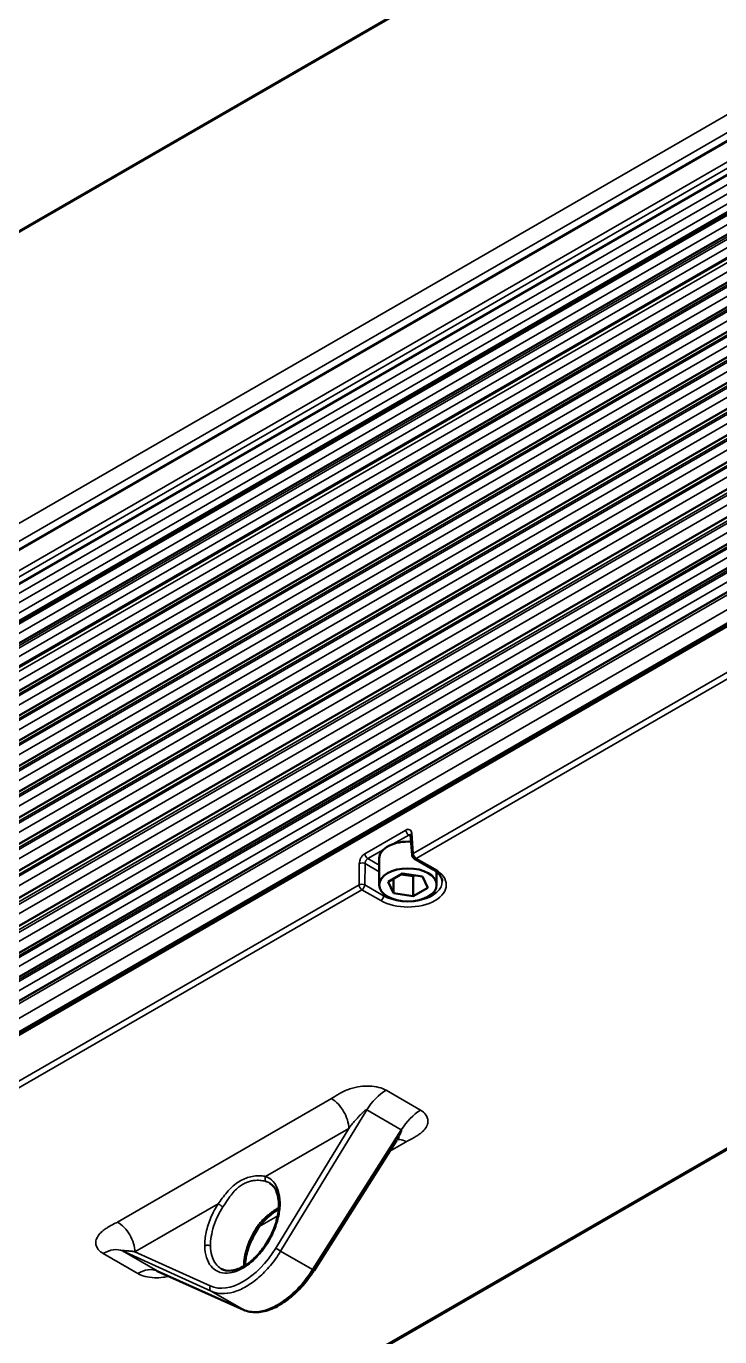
# Model space of a CAD drawing. Header units: millimetres. Extents: x 0 to 3000, y 0 to 3000.
# Drawn here: x 699.1 to 783.7, y 662 to 822 of the extents above; entities that cross this region are included whole.
import ezdxf

# ---------------------------------------------------------------- set-up
doc = ezdxf.new("R2010")
doc.units = ezdxf.units.MM
doc.layers.add('Visible (ANSI)', color=7, linetype='Continuous', lineweight=50)
doc.layers.add('Visible Narrow (ANSI)', color=7, linetype='Continuous', lineweight=35)

msp = doc.modelspace()

# ---------------------------------------------------------------- linework, layer by layer
at = {"layer": 'Visible (ANSI)'}
for p, q in [((1051.4966, 1000.8767), (345.804, 593.4449)), ((345.9632, 593.633), (1051.6558, 1001.0647)), ((1054.0235, 963.5751), (346.9168, 555.3268)), ((1053.3424, 958.9823), (346.5633, 550.9233)), ((1053.0309, 954.2989), (346.2936, 546.2639)), ((1052.9137, 951.4911), (346.1809, 543.4588)), ((1052.8443, 948.5341), (345.9653, 540.4174)), ((1052.8455, 948.6208), (346.1149, 540.5897)), ((1052.8285, 945.5993), (346.1933, 537.6233)), ((1052.8648, 942.6194), (346.2588, 534.6602)), ((1052.9531, 939.6247), (346.3639, 531.6753)), ((1053.0925, 936.6155), (346.5087, 528.6691)), ((1053.3085, 933.6072), (346.6931, 525.6426)), ((1053.6608, 930.6351), (492.1819, 606.4651)), ((1054.0178, 927.6239), (499.57, 607.5133)), ((863.0936, 814.1354), (504.4047, 607.0463)), ((844.7467, 800.2145), (531.317, 619.2558)), ((842.9061, 795.7425), (535.9156, 618.5015)), ((844.4601, 793.3394), (539.0159, 616.9911)), ((847.0026, 791.8917), (540.7925, 615.1012)), ((849.1876, 790.2033), (541.322, 612.4571)), ((557.5483, 617.8035), (847.7698, 785.3629)), ((745.7118, 745.6961), (745.7118, 745.696)), ((747.0473, 746.4671), (747.0471, 746.4671)), ((747.8956, 746.9568), (747.8954, 746.9568)), ((745.1601, 745.3776), (745.1601, 745.3775)), ((746.0022, 723.282), (746.1907, 720.8116)), ((746.1292, 723.6309), (746.1294, 723.6308)), ((742.1764, 720.4676), (742.1764, 717.2016)), ((746.4393, 720.4166), (748.7386, 719.0891)), ((743.2616, 717.5752), (745.0294, 718.5958)), ((746.3235, 718.2569), (744.8399, 718.4864)), ((747.4442, 718.2222), (745.0294, 718.5958)), ((746.5129, 718.3663), (746.3235, 718.2569)), ((749.1764, 718.7907), (749.1764, 717.2016)), ((743.2616, 717.5752), (743.9087, 716.181)), ((743.9087, 717.9487), (743.9087, 716.181)), ((746.3235, 718.2569), (746.3235, 715.8074)), ((748.0912, 716.828), (746.3235, 715.8074)), ((748.0912, 716.828), (747.4442, 718.2222)), ((743.9087, 716.181), (746.3235, 715.8074)), ((742.5339, 692.3537), (742.5346, 692.3541)), ((715.8998, 645.2567), (789.8856, 687.9724)), ((744.2974, 686.0039), (734.2229, 670.1548)), ((728.5604, 681.5056), (728.5608, 681.5058)), ((727.8728, 681.1086), (727.8728, 681.1086)), ((728.2423, 681.322), (728.2423, 681.322)), ((723.596, 678.6394), (723.5961, 678.6395)), ((722.2846, 677.8822), (722.285, 677.8825)), ((711.6997, 674.5516), (711.6997, 674.5516)), ((708.1036, 672.4754), (708.1036, 672.4754)), ((720.8854, 673.112), (720.8855, 673.1121)), ((720.8856, 673.1075), (720.8855, 673.1074)), ((720.9991, 673.1777), (720.9993, 673.1778)), ((721.0165, 673.1831), (721.0164, 673.183)), ((725.597, 665.3489), (715.1014, 670.0717))]:
    msp.add_line(p, q, dxfattribs=at)
msp.add_arc((746.6893, 720.8496), 0.5, 184.362977, 240, dxfattribs=at)
for centre, major_axis, start_param, end_param in [((715.1294, 727.1445), (-2.15, 0), 4.46186331, 4.46192522), ((715.1294, 727.1445), (-2.15, 0), 0.25046349, 0.25052541), ((745.6764, 720.4676), (-3.5, 0), 4.60150496, 6.28318531), ((745.6764, 720.4676), (-3.5, 0), 3.71030366, 3.71030836)]:
    msp.add_ellipse(centre, major_axis=major_axis, ratio=0.57735027, start_param=start_param, end_param=end_param, dxfattribs=at)
msp.add_ellipse((745.6764, 717.2016), major_axis=(-3.5, 0), ratio=0.57735027, dxfattribs=at)
for points in [[(745.5976, 723.9658), (745.5973, 723.9658), (745.597, 723.9657), (745.5968, 723.9657)], [(728.778, 680.8137), (728.7783, 680.8135), (728.7785, 680.8134), (728.7788, 680.8132)], [(730.05, 677.7204), (730.0498, 677.7203), (730.0497, 677.7203), (730.0496, 677.7202)], [(722.8972, 670.3528), (722.8954, 670.3538), (722.8935, 670.3549), (722.8917, 670.3559)], [(715.1014, 670.0717), (715.1013, 670.0718), (715.1012, 670.0718), (715.1011, 670.0719)]]:
    msp.add_open_spline(points, degree=3, dxfattribs=at)
for points, knots in [([(746.0022, 723.282), (746.0003, 723.3076), (745.9961, 723.3264), (745.9906, 723.3446), (745.9888, 723.348), (745.9888, 723.348)], [0, 0, 0, 0, 0.0148814971, 0.0148814971, 0.0259475881, 0.0259475881, 0.0259475881, 0.0259475881]), ([(749.8584, 717.678), (749.8525, 717.7698), (749.8347, 717.8622), (749.7731, 718.0505), (749.7291, 718.1465), (749.6116, 718.3405), (749.538, 718.4385), (749.3603, 718.6327), (749.2561, 718.7289), (749.0185, 718.9147), (748.8851, 719.0045), (748.7386, 719.0891)], [5.534853527, 5.534853527, 5.534853527, 5.534853527, 5.684519883, 5.684519883, 5.834186239, 5.834186239, 5.983852595, 5.983852595, 6.133518951, 6.133518951, 6.283185307, 6.283185307, 6.283185307, 6.283185307]), ([(744.5954, 686.3733), (744.5954, 686.3733), (744.5902, 686.369), (744.5669, 686.3477), (744.5379, 686.3195), (744.464, 686.2359), (744.4203, 686.1819), (744.3509, 686.0854), (744.3258, 686.0484), (744.3008, 686.0092)], [0.141036975, 0.141036975, 0.141036975, 0.141036975, 0.160338386, 0.160338386, 0.195755754, 0.195755754, 0.229347483, 0.229347483, 0.247867494, 0.247867494, 0.247867494, 0.247867494]), ([(729.9311, 678.231), (729.9233, 678.7483), (729.843, 679.2227), (729.5688, 679.9923), (729.3767, 680.3013), (729.0358, 680.6413), (728.912, 680.7362), (728.7788, 680.8132)], [0.000003765, 0.000003765, 0.000003765, 0.000003765, 0.194091013, 0.194091013, 0.382241289, 0.382241289, 0.476119201, 0.476119201, 0.476119201, 0.476119201]), ([(722.8971, 670.3527), (723.2295, 670.1622), (723.6329, 670.0785), (724.518, 670.1589), (724.9997, 670.3089), (725.915, 670.7917), (726.3591, 671.1057), (727.2018, 671.8622), (727.6112, 672.3129), (728.3527, 673.3048), (728.6927, 673.8593), (729.2561, 674.9988), (729.486, 675.5981), (729.8066, 676.7614), (729.9013, 677.3403), (729.9309, 677.9932), (729.9328, 678.1134), (729.9311, 678.231)], [0, 0, 0, 0, 0.23400613, 0.23400613, 0.44811821, 0.44811821, 0.63667009, 0.63667009, 0.82434442, 0.82434442, 1.0150164, 1.0150164, 1.20665577, 1.20665577, 1.39794548, 1.39794548, 1.44205517, 1.44205517, 1.44205517, 1.44205517]), ([(729.9101, 677.6313), (729.8473, 677.5907), (729.7842, 677.5492), (729.2899, 677.2172), (728.8405, 676.8784), (728.0762, 676.1678), (727.745, 675.8036), (727.4725, 675.4005)], [0.489308022, 0.489308022, 0.489308022, 0.489308022, 0.51496272, 0.51496272, 0.689780776, 0.689780776, 0.836338244, 0.836338244, 0.836338244, 0.836338244]), ([(727.4722, 675.4002), (727.1118, 674.867), (726.7913, 674.288), (726.2812, 673.1318), (726.084, 672.5401), (725.8613, 671.5485), (725.8042, 671.1281), (725.7879, 670.7374)], [0.000050039, 0.000050039, 0.000050039, 0.000050039, 0.193797809, 0.193797809, 0.385739282, 0.385739282, 0.532207197, 0.532207197, 0.532207197, 0.532207197]), ([(715.101, 670.0718), (715.0723, 670.0848), (715.0479, 670.0941), (715.0245, 670.102), (715.0192, 670.1035), (715.0192, 670.1035)], [0, 0, 0, 0, 0.02468839, 0.02468839, 0.0389556081, 0.0389556081, 0.0389556081, 0.0389556081]), ([(725.597, 665.349), (726.0985, 665.1233), (726.661, 665.0243), (727.8395, 665.0709), (728.4566, 665.2169), (729.6976, 665.7226), (730.322, 666.0826), (731.538, 666.9828), (732.1295, 667.523), (733.2368, 668.7402), (733.7525, 669.4171), (734.2147, 670.1419), (734.2188, 670.1483), (734.2229, 670.1548)], [3.98424197, 3.98424197, 3.98424197, 3.98424197, 4.27287976, 4.27287976, 4.56413843, 4.56413843, 4.8553971, 4.8553971, 5.14665577, 5.14665577, 5.43791444, 5.43791444, 5.44053532, 5.44053532, 5.44053532, 5.44053532])]:
    msp.add_open_spline(points, degree=3, knots=knots, dxfattribs=at)
at = {"layer": 'Visible Narrow (ANSI)'}
for p, q in [((345.9786, 557.9682), (1051.6712, 965.4)), ((346.8153, 555.1406), (1053.922, 963.3889)), ((1052.7139, 963.7976), (347.0214, 556.3658)), ((1053.5356, 960.7015), (346.6113, 552.5585)), ((1053.4167, 959.8507), (346.7814, 551.873)), ((1053.2474, 957.7684), (346.6102, 549.7913)), ((1053.1632, 956.5664), (346.6631, 548.6683)), ((1053.0847, 955.2933), (346.7163, 547.4713)), ((1053.01, 953.8778), (346.0826, 545.733)), ((1053.0175, 954.0303), (346.0947, 545.8883)), ((1052.9584, 952.7112), (346.416, 544.7888)), ((1052.8953, 950.8947), (345.977, 542.7552)), ((1052.9037, 951.176), (345.979, 543.0329)), ((1052.8687, 949.8644), (346.296, 541.9245)), ((1052.8376, 948.0136), (345.9661, 539.9012)), ((1052.829, 946.8831), (346.3332, 538.9876)), ((1052.83, 945.2597), (345.9923, 537.1666)), ((1052.8313, 945.0405), (345.9946, 536.9483)), ((1052.8426, 943.9149), (346.3715, 536.0336)), ((1052.8724, 942.2743), (346.0585, 534.1947)), ((1052.8776, 942.0526), (346.0628, 533.9731)), ((1052.9083, 940.9314), (346.4496, 533.0572)), ((1052.9672, 939.2632), (346.163, 531.1896)), ((1052.9762, 939.0403), (346.1724, 530.967)), ((1053.0253, 937.9329), (346.5674, 530.0592)), ((1053.1131, 936.2446), (346.3084, 528.1707)), ((1053.126, 936.0202), (346.3208, 527.946)), ((1053.1929, 934.9197), (346.7249, 527.0402)), ((1053.3524, 933.2365), (346.4936, 525.1313)), ((1053.3786, 933.016), (346.5089, 524.9047)), ((1053.5053, 931.947), (346.9221, 524.001)), ((1053.7063, 930.2518), (493.5255, 606.8312)), ((1053.7328, 930.0279), (494.2018, 606.9825)), ((1053.8599, 928.9562), (496.89, 607.3895)), ((1054.0648, 927.2278), (500.2819, 607.501)), ((1054.0917, 927.0005), (500.6764, 607.486)), ((861.8454, 814.8595), (502.4257, 607.3484)), ((863.4713, 813.9163), (504.9623, 606.9311)), ((847.4357, 804.4264), (524.8776, 618.1974)), ((845.8098, 802.3047), (528.5148, 619.1143)), ((844.4218, 799.5756), (532.0395, 619.2216)), ((844.1966, 799.1328), (532.5147, 619.1832)), ((843.3685, 797.5048), (534.1143, 618.9568)), ((842.9061, 795.2889), (536.4094, 618.3329)), ((536.7423, 618.207), (842.9061, 794.9708)), ((843.2597, 794.0593), (537.8257, 617.7169)), ((844.7454, 793.1747), (539.2642, 616.805)), ((539.4091, 616.689), (844.9183, 793.0748)), ((845.8875, 792.5153), (540.1417, 615.9928)), ((847.3645, 791.7711), (540.9263, 614.849)), ((541.0113, 614.6642), (847.6638, 791.7101)), ((848.5209, 791.0858), (541.2858, 613.7036)), ((541.0752, 610.179), (850.8254, 789.0134)), ((849.4001, 789.9965), (541.322, 612.1276)), ((852.4938, 788.3437), (542.03, 609.0973)), ((847.6664, 785.1196), (557.445, 617.5602)), ((746.3359, 721.0394), (819.6146, 763.3469)), ((819.968, 762.7489), (746.697, 720.4425)), ((740.432, 721.0108), (745.4179, 723.8894)), ((745.7712, 723.2914), (743.8899, 722.2052)), ((746.0121, 723.1523), (745.7712, 723.2914)), ((746.3359, 721.0394), (746.1474, 723.5098)), ((753.8508, 724.5729), (753.8508, 724.5729)), ((742.6667, 721.499), (740.7854, 720.4128)), ((750.7138, 722.7616), (750.7138, 722.7616)), ((750.9185, 722.8798), (750.9185, 722.8798)), ((740.7854, 720.4128), (742.1764, 719.6097)), ((746.6971, 720.4424), (748.9886, 719.1139)), ((739.7493, 719.8158), (739.7116, 717.2148)), ((740.418, 717.2076), (740.4557, 719.8086)), ((742.1764, 718.8151), (740.4557, 719.8086)), ((665.7257, 674.4991), (739.7116, 717.2148)), ((740.418, 717.2076), (742.7173, 715.88)), ((740.0634, 716.6126), (666.0868, 673.9022)), ((742.3643, 715.2893), (740.0634, 716.6125)), ((740.8812, 716.1421), (740.8812, 716.1421)), ((742.7173, 715.88), (742.7276, 716.1131)), ((713.5457, 701.3024), (713.5457, 701.3024)), ((710.4087, 699.4913), (710.4087, 699.4912)), ((710.6134, 699.6094), (710.6134, 699.6095)), ((700.6056, 693.8314), (700.6056, 693.8315)), ((710.2504, 676.0488), (736.345, 691.1144)), ((743.0041, 692.1308), (747.2245, 689.6941)), ((730.1478, 672.4991), (740.6515, 689.7375)), ((744.8719, 687.3008), (740.6515, 689.7375)), ((715.6513, 645.2861), (789.6356, 687.9972)), ((738.4661, 687.4831), (728.3029, 681.6154)), ((738.4661, 687.4831), (729.559, 672.865)), ((744.8719, 687.3008), (734.0362, 670.2541)), ((745.4643, 685.8494), (743.4657, 684.6956)), ((722.5348, 678.2852), (712.3716, 672.4174)), ((729.7935, 676.802), (727.5436, 675.503)), ((730.0644, 677.9068), (730.0641, 677.9066)), ((727.1315, 675.2651), (727.1314, 675.265)), ((711.4544, 674.921), (711.4545, 674.921)), ((712.7106, 669.7675), (708.4902, 672.2042)), ((710.8427, 672.5274), (715.0632, 670.0907)), ((710.8427, 672.5274), (721.6785, 667.6093)), ((721.5603, 668.2469), (712.3716, 672.4174)), ((721.7078, 672.1337), (721.7077, 672.1337)), ((730.1478, 672.4991), (734.0362, 670.2541)), ((721.0803, 671.7715), (721.0802, 671.7714)), ((725.5668, 665.3644), (715.0632, 670.0907)), ((725.5668, 665.3644), (721.6785, 667.6093))]:
    msp.add_line(p, q, dxfattribs=at)
for centre, major_axis, ratio, start_param, end_param in [((745.7712, 723.6997), (-0.25, 0.433), 0.57735027, 0.82028659, 2.35619002), ((746.5008, 723.3201), (-0.4986, -0.038), 0.58628494, 5.45440309, 6.28318531), ((745.675, 720.467), (3.5272, 0), 0.57735027, 0.57030445, 0.57030911), ((752.1468, 723.136), (2.0072, 0), 0.57735027, 3.64696904, 3.64697694), ((740.1027, 719.6261), (-0.4999, 0.0073), 0.52588929, 3.93591522, 5.50486212), ((740.7854, 720.8211), (0.25, -0.433), 0.57735027, 3.96187508, 5.49778793), ((746.6893, 720.8496), (-0.4986, -0.038), 0.58628494, 5.45438081, 6.28318531), ((746.6893, 720.8496), (0.25, -0.433), 0.57735027, 3.9618974, 5.49778714), ((746.6893, 720.8496), (-0.25, -0.433), 0.57735027, 0, 0.78539816), ((745.6764, 717.2016), (4.6841, 0), 0.57735027, 3.92699082, 7.06858347), ((748.9886, 719.5221), (-0.25, -0.433), 0.57735027, 0, 0.78539816), ((740.0649, 717.0251), (0.4999, -0.0073), 0.52588929, 0.79432256, 2.36329239), ((740.0649, 717.0251), (-0.25, 0.433), 0.57735027, 0.82030475, 2.35619449), ((740.0649, 717.0251), (-0.25, -0.433), 0.57735027, 0.78539816, 2.30383461), ((745.6764, 717.5885), (4.1848, 0), 0.57735027, 3.92699082, 6.32025169), ((742.3643, 715.6975), (0.25, 0.433), 0.57735027, 3.92699082, 5.44542727), ((711.8413, 699.8657), (2.0067, 0), 0.57735027, 3.64708199, 3.64709081), ((743.0041, 688.0483), (-2.5, -4.3301), 0.57735027, 3.92699082, 4.65503827), ((747.2245, 685.6116), (2.5, 4.3301), 0.57735027, 0.78539816, 1.51344561), ((708.4902, 668.1217), (2.5, 4.3301), 0.57735027, 0.05735071, 0.78539816), ((725.4813, 675.78), (-4.1367, -7.4241), 0.58733843, 0.04837183, 1.50466667), ((729.9125, 672.668), (0.427, -0.2602), 0.0534838, 3.77024556, 5.32828947), ((712.7106, 665.685), (2.5, 4.3301), 0.57735027, 0.05735071, 0.78539816), ((733.8009, 670.423), (0.422, -0.2682), 0.04007348, 5.32893123, 6.28317545), ((721.9137, 668.0499), (-0.2067, -0.4553), 0.80839477, 4.64553481, 6.2037513), ((725.8022, 665.8049), (-0.2052, -0.456), 0.82180558, 6.20113001, 6.28318531)]:
    msp.add_ellipse(centre, major_axis=major_axis, ratio=ratio, start_param=start_param, end_param=end_param, dxfattribs=at)
for points, knots in [([(746.1474, 723.5098), (746.1391, 723.6182), (746.0884, 723.7948), (745.923, 723.9639), (745.6885, 724.0029), (745.5128, 723.9441), (745.4179, 723.8894)], [0.000035748, 0.000035748, 0.000035748, 0.000035748, 0.25, 0.5, 0.75, 1, 1, 1, 1]), ([(740.432, 721.0108), (740.3373, 720.9541), (740.1638, 720.8142), (739.9399, 720.5093), (739.7889, 720.1579), (739.7527, 719.9309), (739.7493, 719.8158)], [0, 0, 0, 0, 0.25, 0.5, 0.75, 0.999981199, 0.999981199, 0.999981199, 0.999981199]), ([(740.4557, 719.8086), (740.4552, 719.8469), (740.4589, 719.8876), (740.4666, 719.929), (740.4735, 719.9658), (740.4837, 720.0032), (740.4968, 720.0402), (740.5084, 720.0728), (740.5223, 720.1051), (740.5382, 720.1363), (740.5522, 720.1636), (740.5676, 720.1901), (740.5844, 720.2153), (740.5993, 720.2378), (740.6152, 720.2593), (740.632, 720.2795), (740.6475, 720.2982), (740.6638, 720.3159), (740.6805, 720.3322), (740.697, 720.3482), (740.7139, 720.3629), (740.7311, 720.3762), (740.7489, 720.39), (740.7671, 720.4023), (740.7854, 720.4128)], [0.00001764, 0.00001764, 0.00001764, 0.00001764, 0.175382884, 0.175382884, 0.175382884, 0.331827157, 0.331827157, 0.331827157, 0.470013938, 0.470013938, 0.470013938, 0.591083148, 0.591083148, 0.591083148, 0.699025802, 0.699025802, 0.699025802, 0.799407975, 0.799407975, 0.799407975, 0.897823619, 0.897823619, 0.897823619, 0.999979615, 0.999979615, 0.999979615, 0.999979615]), ([(743.0041, 692.1308), (742.7471, 692.2791), (742.1823, 692.5161), (740.9316, 692.6831), (739.9102, 692.6227), (738.6288, 692.3734), (737.1646, 691.678), (736.6347, 691.2816), (736.345, 691.1144)], [0.000000009, 0.000000009, 0.000000009, 0.000000009, 0.166666667, 0.333333333, 0.5, 0.666666667, 0.833333333, 1, 1, 1, 1]), ([(736.345, 691.1144), (736.6196, 690.9559), (736.8942, 690.735), (737.1483, 690.4682), (737.4024, 690.2015), (737.6361, 689.8888), (737.8319, 689.5535), (738.0278, 689.2183), (738.1857, 688.8604), (738.2941, 688.5065), (738.4025, 688.1527), (738.4613, 687.8029), (738.4661, 687.4831)], [0, 0, 0, 0, 0.24999508, 0.24999508, 0.24999508, 0.49999461, 0.49999461, 0.49999461, 0.74999415, 0.74999415, 0.74999415, 1, 1, 1, 1]), ([(745.4643, 685.8494), (745.6387, 685.9502), (745.8474, 686.0523), (746.0822, 686.1756), (746.1709, 686.2222), (746.2636, 686.2718), (746.3609, 686.3268), (746.3967, 686.3471), (746.433, 686.3679), (746.4699, 686.3892), (746.6094, 686.4701), (746.7559, 686.5595), (746.8964, 686.654), (747.0387, 686.7496), (747.175, 686.8505), (747.2976, 686.9523), (747.3384, 686.9862), (747.3777, 687.0202), (747.4155, 687.0543), (747.4901, 687.1216), (747.5578, 687.1895), (747.6187, 687.2567), (747.7966, 687.4533), (747.9144, 687.644), (747.9964, 687.8214), (747.9999, 687.8291), (748.0034, 687.8368), (748.0068, 687.8445), (748.0935, 688.0399), (748.1327, 688.2175), (748.1256, 688.4056), (748.1244, 688.4374), (748.1217, 688.4696), (748.1174, 688.5021), (748.0997, 688.6363), (748.0601, 688.7787), (747.9974, 688.9133), (747.9519, 689.0109), (747.8948, 689.1044), (747.83, 689.1904), (747.676, 689.395), (747.4708, 689.5519), (747.2245, 689.6941)], [0, 0, 0, 0, 0.120958452, 0.120958452, 0.120958452, 0.166666667, 0.166666667, 0.166666667, 0.18351393, 0.18351393, 0.18351393, 0.24728406, 0.24728406, 0.24728406, 0.311820336, 0.311820336, 0.311820336, 0.333333333, 0.333333333, 0.333333333, 0.375797699, 0.375797699, 0.375797699, 0.5, 0.5, 0.5, 0.505426963, 0.505426963, 0.505426963, 0.64329538, 0.64329538, 0.64329538, 0.666666667, 0.666666667, 0.666666667, 0.76326386, 0.76326386, 0.76326386, 0.833333333, 0.833333333, 0.833333333, 0.999999992, 0.999999992, 0.999999992, 0.999999992]), ([(744.2974, 686.0039), (744.3058, 686.0172), (744.3517, 686.0897), (744.4261, 686.2105), (744.5099, 686.3521), (744.5809, 686.4773), (744.6418, 686.5888), (744.6936, 686.6871), (744.7372, 686.7737), (744.7725, 686.8473), (744.8039, 686.9175), (744.8201, 686.9544), (744.868, 687.0745), (744.9004, 687.1857), (744.9066, 687.242), (744.8877, 687.2824), (744.8719, 687.3008)], [0.339006104, 0.339006104, 0.339006104, 0.339006104, 0.35, 0.4, 0.45, 0.5, 0.55, 0.6, 0.65, 0.7, 0.75, 0.8, 0.85, 0.9, 0.95, 1, 1, 1, 1]), ([(745.4643, 685.8494), (745.1896, 686.008), (744.915, 686.1042), (744.6608, 686.1309), (744.5655, 686.1409), (744.473, 686.1411), (744.3843, 686.1317)], [0, 0, 0, 0, 0.250058773, 0.250058773, 0.250058773, 0.343874186, 0.343874186, 0.343874186, 0.343874186]), ([(728.3029, 681.6154), (728.1448, 681.6508), (727.964, 681.6782), (727.7561, 681.6906), (727.5482, 681.703), (727.3129, 681.7005), (727.0668, 681.6758), (726.8208, 681.6511), (726.5645, 681.6042), (726.3123, 681.5351), (726.06, 681.466), (725.812, 681.3747), (725.5714, 681.2617), (725.3308, 681.1488), (725.0977, 681.0143), (724.8717, 680.8582), (724.6457, 680.702), (724.4269, 680.5243), (724.2134, 680.3249), (723.9999, 680.1255), (723.7916, 679.9046), (723.5923, 679.672), (723.393, 679.4394), (723.2023, 679.1953), (723.0264, 678.9609), (722.8504, 678.7264), (722.6894, 678.5014), (722.5348, 678.2852)], [0.000003911, 0.000003911, 0.000003911, 0.000003911, 0.111111111, 0.111111111, 0.111111111, 0.222222222, 0.222222222, 0.222222222, 0.333333333, 0.333333333, 0.333333333, 0.444444444, 0.444444444, 0.444444444, 0.555555556, 0.555555556, 0.555555556, 0.666666667, 0.666666667, 0.666666667, 0.777777778, 0.777777778, 0.777777778, 0.888888889, 0.888888889, 0.888888889, 1, 1, 1, 1]), ([(728.4345, 680.9724), (728.4212, 680.9802), (728.3807, 681.0076), (728.3236, 681.0675), (728.2837, 681.1402), (728.2622, 681.201), (728.251, 681.2463), (728.2438, 681.2934), (728.2398, 681.3616), (728.2469, 681.4542), (728.2727, 681.5475), (728.2956, 681.6003), (728.3029, 681.6154)], [0, 0, 0, 0, 0.06780951, 0.21321396, 0.35861841, 0.43132063, 0.50402286, 0.57672508, 0.64942731, 0.79483175, 0.9402362, 1, 1, 1, 1]), ([(730.0775, 678.4356), (730.0693, 678.9813), (729.994, 679.4613), (729.8521, 679.888), (729.7103, 680.3146), (729.502, 680.6879), (729.2427, 680.9801), (728.9833, 681.2723), (728.673, 681.4834), (728.3029, 681.6154)], [0, 0, 0, 0, 0.33333333, 0.33333333, 0.33333333, 0.66666667, 0.66666667, 0.66666667, 1, 1, 1, 1]), ([(723.1102, 677.8984), (723.3068, 678.2013), (723.6719, 678.7687), (724.2073, 679.4998), (724.7279, 680.0687), (725.2424, 680.4909), (725.746, 680.7864), (726.2275, 680.9783), (726.6771, 681.0901), (727.0877, 681.1416), (727.4581, 681.1493), (727.799, 681.1238), (728.1285, 681.0672), (728.334, 681.0083), (728.4345, 680.9724)], [0, 0, 0, 0, 0.131673562, 0.249490755, 0.355760624, 0.452152348, 0.539674946, 0.619300396, 0.691975566, 0.758569505, 0.819336517, 0.876157204, 0.934681611, 0.999987673, 0.999987673, 0.999987673, 0.999987673]), ([(722.5348, 678.2852), (722.175, 677.7318), (721.8762, 677.169), (721.63, 676.5849), (721.3838, 676.0009), (721.1902, 675.3955), (721.0635, 674.8138), (720.9367, 674.2321), (720.877, 673.6741), (720.8851, 673.1283)], [0, 0, 0, 0, 0.33333333, 0.33333333, 0.33333333, 0.66666667, 0.66666667, 0.66666667, 1, 1, 1, 1]), ([(723.1102, 677.8984), (723.0971, 677.9057), (723.0536, 677.9305), (722.9756, 677.9771), (722.8805, 678.0371), (722.7952, 678.0933), (722.7136, 678.1492), (722.6313, 678.2086), (722.5721, 678.2541), (722.5431, 678.2781), (722.5348, 678.2852)], [0, 0, 0, 0, 0.065239, 0.21015941, 0.35507983, 0.50000024, 0.64492066, 0.78984107, 0.93476149, 1, 1, 1, 1]), ([(729.9311, 678.231), (729.931, 678.2326), (729.931, 678.2439), (729.9332, 678.2645), (729.9447, 678.3047), (729.9796, 678.3646), (730.0366, 678.4117), (730.0775, 678.4355)], [0.492773778, 0.492773778, 0.492773778, 0.492773778, 0.505196624, 0.577637785, 0.650078946, 0.794961268, 0.999936507, 0.999936507, 0.999936507, 0.999936507]), ([(721.5922, 673.1353), (721.5863, 673.5014), (721.6449, 674.2802), (721.9444, 675.5239), (722.4377, 676.7583), (722.8772, 677.5395), (723.1102, 677.8984)], [0, 0, 0, 0, 0.2491933, 0.50111622, 0.75888692, 1, 1, 1, 1]), ([(729.9229, 677.8218), (729.7763, 677.7323), (729.4413, 677.5188), (728.9252, 677.1552), (728.4096, 676.7414), (727.9608, 676.3234), (727.5855, 675.9104), (727.373, 675.628), (727.2801, 675.4909)], [0.544169413, 0.544169413, 0.544169413, 0.544169413, 0.618714578, 0.710914789, 0.794648964, 0.871026164, 0.939683068, 1, 1, 1, 1]), ([(710.2504, 676.0488), (710.076, 675.9481), (709.8673, 675.8462), (709.6325, 675.723), (709.5437, 675.6764), (709.451, 675.6268), (709.3538, 675.5718), (709.318, 675.5516), (709.2816, 675.5308), (709.2448, 675.5094), (709.1053, 675.4285), (708.9588, 675.3392), (708.8182, 675.2448), (708.676, 675.1492), (708.5396, 675.0482), (708.4171, 674.9465), (708.3763, 674.9125), (708.337, 674.8785), (708.2992, 674.8445), (708.2246, 674.7772), (708.1569, 674.7093), (708.096, 674.6421), (707.9181, 674.4455), (707.8002, 674.2548), (707.7183, 674.0774), (707.7147, 674.0696), (707.7112, 674.0619), (707.7078, 674.0542), (707.6211, 673.8588), (707.582, 673.6812), (707.5891, 673.4931), (707.5903, 673.4612), (707.593, 673.4291), (707.5973, 673.3966), (707.615, 673.2623), (707.6546, 673.1198), (707.7173, 672.9852), (707.7628, 672.8876), (707.8199, 672.794), (707.8847, 672.708), (708.0387, 672.5034), (708.2438, 672.3464), (708.4902, 672.2042)], [0, 0, 0, 0, 0.120958452, 0.120958452, 0.120958452, 0.166666667, 0.166666667, 0.166666667, 0.18351393, 0.18351393, 0.18351393, 0.24728406, 0.24728406, 0.24728406, 0.311820336, 0.311820336, 0.311820336, 0.333333333, 0.333333333, 0.333333333, 0.375797699, 0.375797699, 0.375797699, 0.5, 0.5, 0.5, 0.505426963, 0.505426963, 0.505426963, 0.64329538, 0.64329538, 0.64329538, 0.666666667, 0.666666667, 0.666666667, 0.76326386, 0.76326386, 0.76326386, 0.833333333, 0.833333333, 0.833333333, 0.999999994, 0.999999994, 0.999999994, 0.999999994]), ([(710.2504, 676.0488), (710.5251, 675.8903), (710.7997, 675.6694), (711.0539, 675.4026), (711.308, 675.1359), (711.5416, 674.8232), (711.7375, 674.4879), (711.9333, 674.1526), (712.0913, 673.7947), (712.1997, 673.4409), (712.308, 673.087), (712.3668, 672.7372), (712.3716, 672.4174)], [0, 0, 0, 0, 0.25005877, 0.25005877, 0.25005877, 0.5000371, 0.5000371, 0.5000371, 0.75001542, 0.75001542, 0.75001542, 1, 1, 1, 1]), ([(727.2801, 675.4909), (727.0055, 675.0853), (726.5162, 674.2416), (725.9963, 672.9625), (725.7083, 671.8009), (725.6423, 671.1071), (725.6372, 670.8)], [0, 0, 0, 0, 0.27565957, 0.54136978, 0.78690464, 1, 1, 1, 1]), ([(727.2801, 675.4909), (727.2935, 675.4829), (727.3339, 675.4592), (727.3911, 675.4279), (727.431, 675.4091), (727.4525, 675.4012), (727.4637, 675.3984), (727.4699, 675.3985), (727.472, 675.3998), (727.4725, 675.4005)], [0, 0, 0, 0, 0.067809474, 0.213213926, 0.358618379, 0.431320605, 0.504022831, 0.576725057, 0.620577272, 0.620577272, 0.620577272, 0.620577272]), ([(721.5922, 673.1353), (721.5787, 673.1429), (721.5339, 673.1651), (721.4493, 673.1934), (721.3593, 673.209), (721.289, 673.2144), (721.2387, 673.2153), (721.1883, 673.2134), (721.118, 673.2066), (721.028, 673.1892), (720.9433, 673.159), (720.8987, 673.1361), (720.8851, 673.1283)], [0, 0, 0, 0, 0.06726838, 0.2115122, 0.35575603, 0.42787794, 0.49999985, 0.57212177, 0.64424368, 0.7884875, 0.93273133, 1, 1, 1, 1]), ([(722.8917, 670.3559), (722.8225, 670.3959), (722.7555, 670.4398), (722.691, 670.4877), (722.4695, 670.6521), (722.2768, 670.8629), (722.1178, 671.1141), (721.9623, 671.36), (721.8392, 671.6445), (721.7514, 671.9611), (721.6527, 672.317), (721.5991, 672.7136), (721.5922, 673.1353)], [0.749871328, 0.749871328, 0.749871328, 0.749871328, 0.771504401, 0.771504401, 0.771504401, 0.845730375, 0.845730375, 0.845730375, 0.918359979, 0.918359979, 0.918359979, 1, 1, 1, 1]), ([(721.6785, 667.6093), (722.0685, 667.4323), (722.4994, 667.3341), (722.9586, 667.3174), (723.4179, 667.3007), (723.9056, 667.3655), (724.4074, 667.51), (724.9091, 667.6545), (725.4249, 667.8786), (725.9397, 668.1758), (726.4545, 668.473), (726.9683, 668.8433), (727.4659, 669.2759), (727.9636, 669.7084), (728.4451, 670.2032), (728.8966, 670.7456), (729.348, 671.2881), (729.7693, 671.8783), (730.1478, 672.4991)], [0, 0, 0, 0, 0.16666667, 0.16666667, 0.16666667, 0.33333333, 0.33333333, 0.33333333, 0.5, 0.5, 0.5, 0.66666667, 0.66666667, 0.66666667, 0.83333333, 0.83333333, 0.83333333, 1, 1, 1, 1]), ([(725.6372, 670.8), (725.6802, 670.7741), (725.7161, 670.7428), (725.7406, 670.7104), (725.7415, 670.7093)], [0.000029672, 0.000029672, 0.000029672, 0.000029672, 0.215436219, 0.22311377, 0.22311377, 0.22311377, 0.22311377]), ([(712.7106, 669.7675), (712.9675, 669.6192), (713.5324, 669.3822), (714.7831, 669.2151), (715.6537, 669.2666), (716.2889, 669.3743), (716.5274, 669.43)], [0.000000009, 0.000000009, 0.000000009, 0.000000009, 0.166666667, 0.333333333, 0.5, 0.592851347, 0.592851347, 0.592851347, 0.592851347]), ([(734.0362, 670.2541), (733.6461, 669.64), (733.2153, 669.0553), (732.756, 668.5174), (732.2968, 667.9794), (731.8091, 667.4882), (731.3073, 667.058), (730.8056, 666.6279), (730.2897, 666.2588), (729.775, 665.9616), (729.2602, 665.6643), (728.7464, 665.439), (728.2487, 665.2922), (727.7511, 665.1453), (727.2695, 665.077), (726.8181, 665.0891), (726.3667, 665.1013), (725.9454, 665.194), (725.5668, 665.3644)], [0, 0, 0, 0, 0.16666667, 0.16666667, 0.16666667, 0.33333333, 0.33333333, 0.33333333, 0.5, 0.5, 0.5, 0.66666667, 0.66666667, 0.66666667, 0.83333333, 0.83333333, 0.83333333, 1, 1, 1, 1])]:
    msp.add_open_spline(points, degree=3, knots=knots, dxfattribs=at)
for points in [[(745.7712, 723.2914), (745.8499, 723.3368), (745.9304, 723.3492), (745.9956, 723.3269)], [(738.4661, 687.4831), (738.5082, 687.5415), (738.5946, 687.6594), (738.7308, 687.837), (738.8771, 688.0201), (739.0319, 688.2057), (739.1995, 688.4003), (739.3638, 688.5855), (739.5161, 688.7526), (739.6509, 688.8977), (739.7678, 689.0215), (739.872, 689.1286), (739.9651, 689.2229), (740.048, 689.3059), (740.1212, 689.378), (740.1868, 689.4403), (740.2425, 689.4917), (740.2992, 689.5417), (740.32, 689.5603), (740.4465, 689.664), (740.527, 689.718), (740.5798, 689.743), (740.6279, 689.7419), (740.6515, 689.7375)], [(728.4345, 680.9724), (728.5541, 680.9298), (728.6688, 680.8767), (728.778, 680.8137)], [(720.8851, 673.1283), (720.8931, 672.6022), (721.0349, 671.6729), (721.6095, 670.5799), (722.4873, 669.9236), (723.603, 669.7275), (724.8836, 670.0215), (726.2034, 670.7777), (727.471, 671.941), (728.5738, 673.411), (729.4325, 675.0765), (729.9734, 676.8288), (730.0854, 677.9083), (730.0775, 678.4356)], [(712.3716, 672.4174), (712.3269, 672.4272), (712.2355, 672.445), (712.0953, 672.4669), (711.9497, 672.4854), (711.8009, 672.5004), (711.6487, 672.5142), (711.5098, 672.5257), (711.3891, 672.5352), (711.2886, 672.5436), (711.2048, 672.5501), (711.1338, 672.5551), (711.0728, 672.5598), (711.0211, 672.5639), (710.9775, 672.5669), (710.9422, 672.5687), (710.9107, 672.5695), (710.8945, 672.5698), (710.8467, 672.5689), (710.8143, 672.5642), (710.8081, 672.5557), (710.827, 672.5371), (710.8427, 672.5274)], [(725.6372, 670.8), (725.6363, 670.749), (725.6362, 670.6984), (725.6368, 670.6481)], [(715.1011, 670.0719), (715.0887, 670.0775), (715.0759, 670.0837), (715.0632, 670.0907)]]:
    msp.add_open_spline(points, degree=3, dxfattribs=at)

doc.saveas('drawing.dxf')
